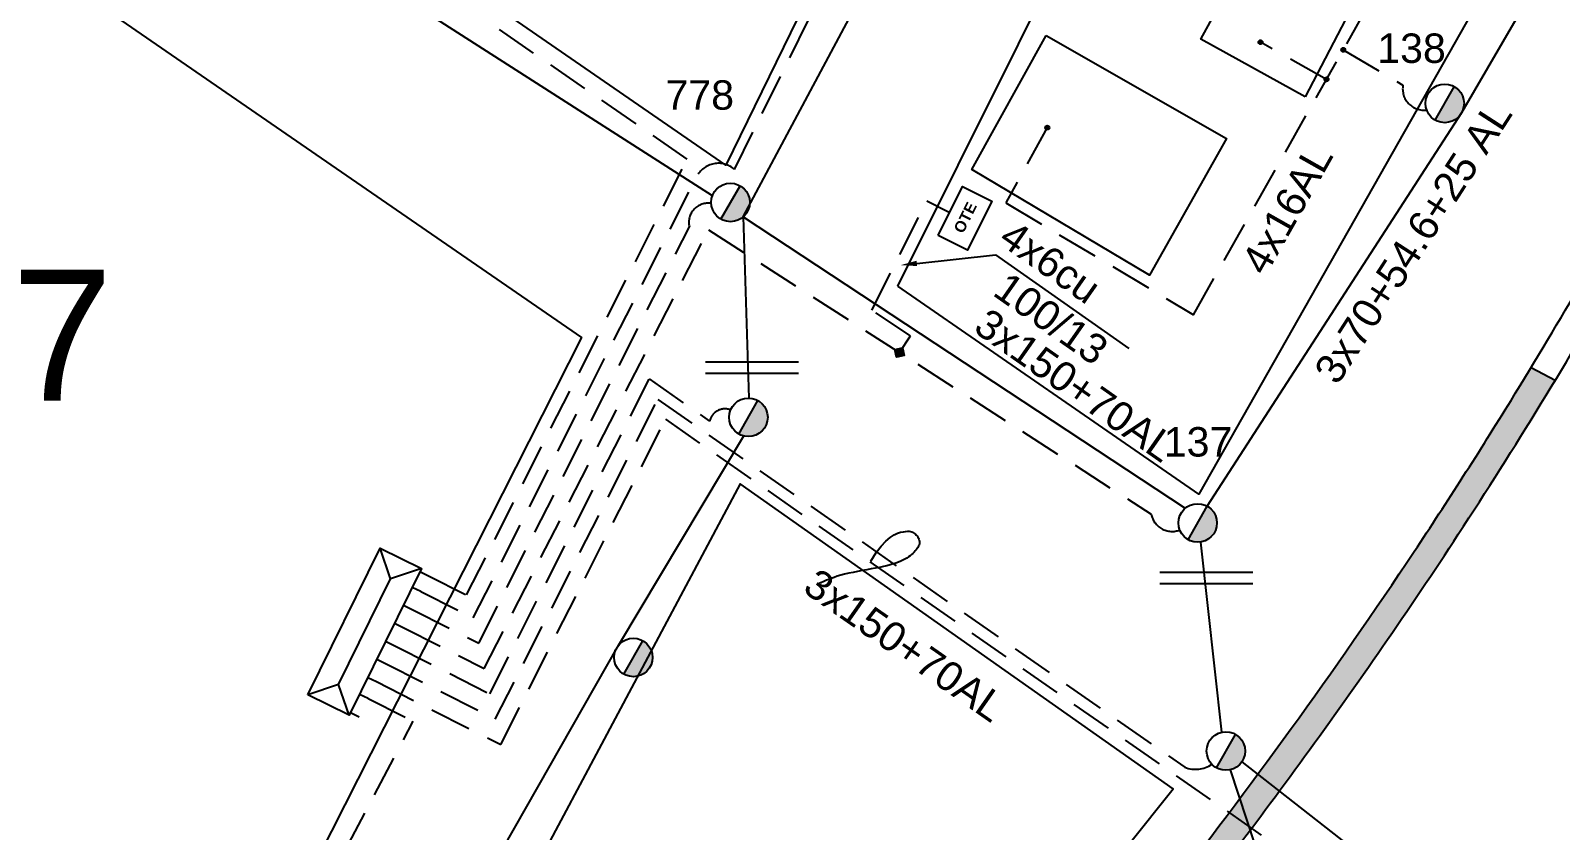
# Model space of a CAD drawing. Header units: millimetres. Extents: x 1421 to 7616, y 908 to 2861.
# Drawn here: x 5869.3 to 5962.9, y 2698.5 to 2747.4 of the extents above; entities that cross this region are included whole.
import ezdxf
from ezdxf import colors
from ezdxf.entities.mleader import LeaderData, LeaderLine
from ezdxf.enums import TextEntityAlignment as Align
from ezdxf.math import Vec2, Vec3

# ---------------------------------------------------------------- set-up
doc = ezdxf.new("R2010")
doc.units = ezdxf.units.MM
doc.linetypes.add('DASHED', pattern=[19.05, 12.7, -6.35])
for name, color, linetype, lineweight in [('4x50+16', 7, 'Continuous', 30), ('Άγνωστα', 7, 'Continuous', 30), ('Γυμνά εναέρια ΧΤ και ΦΟΠ (3Φ)   4x50+16AL', 7, 'Continuous', 30), ('Καλώδια ΧΤ   3x150+70AL', 7, 'DASHED', 30), ('Καλώδια ΧΤ   3x150AL+50CU', 7, 'DASHED', 30), ('Συνεστραμμένα ΧΤ   3x70+54.6+25 AL', 7, 'SYN_LINE', 30), ('Υπόγεια Καλώδια Δικτύου ΧΤ   .04', 7, 'DASHED', 30), ('Υπόγεια καλώδια Παροχών ΧΤ   4x16AL', 7, 'DASHED', 30), ('Υπόγεια καλώδια Παροχών ΧΤ   4x50AL', 7, 'DASHED', 30), ('Υπόγεια καλώδια Παροχών ΧΤ   4x6', 7, 'DASHED', 30)]:
    doc.layers.add(name, color=color, linetype=linetype, lineweight=lineweight)
for name, color, linetype in [('Pillar OTE', 7, 'Continuous'), ('TEXT ΚΑΛΩΔΙΩΝ', 7, 'Continuous'), ('ΑΓΝΩΣΤΟ ΕΝΑΕΡΙΟ ΚΑΛΩΔΙΟ', 7, 'Continuous'), ('Στύλος ΦΜ', 7, 'Continuous'), ('Στύλος ΦΜ @ 1', 7, 'Continuous'), ('Συνδέσεις', 7, 'Continuous'), ('Τομή', 7, 'Continuous'), ('Υποσταθμός πόλεως', 7, 'Continuous'), ('Υπόβαθρο ΔΕΗ', 7, 'Continuous')]:
    doc.layers.add(name, color=color, linetype=linetype)
doc.styles.add('arial', font='ARIAL.TTF')
doc.styles.get("Standard").update_dxf_attribs({"font": 'ARIAL.TTF', "height": 1.8})
doc.linetypes.add('SYN_LINE', pattern='A,0.5,-0.0001,["/\\/\\/\\/",Standard,S=0.1,R=0,X=0,Y=-0.05],-0.25', length=0.7501)

# ---------------------------------------------------------------- blocks, each defined once
blk = doc.blocks.new('ΥΠΑΡΧΩΝ ΤΣΙΜΕΝΤΕΝΙΟΣ ΣΤΥΛΟΣ')
at = {"layer": 'Στύλος ΦΜ'}
blk.add_hatch(color=7, dxfattribs=at).paths.add_polyline_path([(-1.29, -2.28, 0.574793), (2.62, 0, 0.268822), (1.3, 2.27)])
at = {"layer": 'Στύλος ΦΜ', "color": 7}
blk.add_line((-1.29, -2.28), (1.3, 2.27), dxfattribs=at)
blk.add_circle((0, 0), 2.62, dxfattribs=at)
at = {"layer": 'Στύλος ΦΜ', "flags": 4}
for tag, p in [('ΑΡΙΘΜΟΣ', (-4.68, 8.05)), ('ΤΥΠΟΣ', (-4.91, 3.03))]:
    blk.add_attdef(tag, p, '', height=4, dxfattribs=at)
blk = doc.blocks.new('ΥΠΟΣΤΑΘΜΟΣ ΠΟΛΕΩΣ 9 ΑΝΑΧΩΡΗΣΕΩΝ')
at = {"layer": 'Υποσταθμός πόλεως', "ltscale": 40}
for p, q in [((-9.63, -2.82), (-9.63, -4)), ((-7.12, -2.82), (-7.12, -4)), ((-4.84, -2.82), (-4.84, -4)), ((-2.36, -2.82), (-2.36, -4)), ((0.09, -2.82), (0.09, -4)), ((2.55, -2.82), (2.55, -4)), ((5.02, -2.82), (5.02, -4)), ((7.48, -2.82), (7.48, -4)), ((9.61, -2.82), (9.61, -4))]:
    blk.add_line(p, q, dxfattribs=at)
blk.add_lwpolyline([(-10.02, 2.82), (10.02, 2.82), (10.02, -2.82), (-10.02, -2.82)], close=True, dxfattribs=at)
for points in [[(-7.21, 0), (-10.02, 2.82)], [(7.21, 0), (10.02, 2.82)], [(-10.02, -2.82), (-7.21, 0)], [(-7.21, 0), (7.21, 0)], [(10.02, -2.82), (7.21, 0)]]:
    blk.add_lwpolyline(points, dxfattribs=at)
at = {"layer": 'Υποσταθμός πόλεως', "linetype": 'SYN_LINE', "ltscale": 40, "flags": 1}
for tag, p in [('ΜΕΤΑΣΧΗΜΑΤΙΣΜΟΣ', (10.79, 1.71)), ('ΙΣΧΥΣ', (10.77, -1.08)), ('ΑΡΙΘΜΟΣ', (10.89, -3.8))]:
    blk.add_attdef(tag, p, '', height=1.8, dxfattribs=at)
blk = doc.blocks.new('_ΣΥΝΔΕΣΗ')
at = {"layer": 'Συνδέσεις', "linetype": 'SYN_LINE', "ltscale": 40}
blk.add_hatch(color=256, dxfattribs=at).paths.add_polyline_path([(0.5, -0.01, 1), (-0.5, -0.01, 1)])
at = {"layer": 'Συνδέσεις'}
blk.add_circle((0, -0.01), 0.5, dxfattribs=at)
blk = doc.blocks.new('ΤΟΜΗ')
at = {"layer": 'Τομή', "ltscale": 40}
for p, q in [((11.33, -0.65), (-11.4, -0.65)), ((11.33, -3.42), (-11.4, -3.42))]:
    blk.add_line(p, q, dxfattribs=at)
blk = doc.blocks.new('PILLAR ΟΤΕ')
at = {"layer": 'Pillar OTE', "ltscale": 40}
blk.add_lwpolyline([(-3.31, 2.02), (3.39, 2.02), (3.39, -1.99), (-3.31, -1.99)], close=True, dxfattribs=at)
at = {"layer": 'Pillar OTE', "insert": (-1.81, 0.71), "char_height": 1.3575, "width": 109.961, "attachment_point": 1}
blk.add_mtext('{\\fArial|b1|i0|c161|p34;OTE}', dxfattribs=at)
blk = doc.blocks.new('TSONTA XT1')
at = {"ltscale": 40}
h = blk.add_hatch(color=256, dxfattribs=at)
h.dxf.hatch_style = 1
h.paths.add_polyline_path([(595.96, 2487.66), (597.07, 2488.77), (595.96, 2489.87), (594.85, 2488.77)])
blk.add_lwpolyline([(594.85, 2488.77), (595.96, 2489.87), (597.07, 2488.77), (595.96, 2487.66)], close=True, dxfattribs=at)

msp = doc.modelspace()

# ---------------------------------------------------------------- hatches: boundary and pattern name
at = {"layer": 'Υπόβαθρο ΔΕΗ', "lineweight": -3, "ltscale": 0.1}
h = msp.add_hatch(color=256, dxfattribs=at)
h.dxf.hatch_style = 1
edge = h.paths.add_edge_path()
edge.add_spline(control_points=[(5691.937, 2442.279), (5692.163, 2442.579), (5694.872, 2446.185), (5700.255, 2453.476), (5706.966, 2462.991), (5711.499, 2468.974), (5713.288, 2471.324)], knot_values=[260.98887, 260.98887, 260.98887, 260.98887, 262.113706, 274.518577, 288.177921, 297.038871, 297.038871, 297.038871, 297.038871], degree=3, periodic=0)
edge.add_line((5713.288, 2471.324), (5712.023, 2472.418))
edge.add_spline(control_points=[(5712.023, 2472.418), (5711.885, 2472.237), (5711.747, 2472.055), (5710.371, 2470.247), (5709.135, 2468.614), (5706.683, 2465.327), (5705.47, 2463.67), (5702.369, 2459.377), (5700.494, 2456.736), (5697.096, 2452.034), (5695.577, 2449.958), (5692.916, 2446.367), (5691.782, 2444.847), (5690.641, 2443.332)], knot_values=[261.050003, 261.050003, 261.050003, 261.050003, 261.732834, 261.732834, 267.859852, 267.859852, 273.986871, 273.986871, 283.703429, 283.703429, 291.439526, 291.439526, 297.142348, 297.142348, 297.142348, 297.142348], degree=3, periodic=0)
edge.add_line((5690.641, 2443.332), (5691.937, 2442.279))
edge = h.paths.add_edge_path()
edge.add_spline(control_points=[(5735.175, 2499.23), (5735.826, 2500.007), (5738.552, 2503.268), (5744.032, 2509.974), (5749.334, 2515.888), (5752.463, 2519.401), (5752.659, 2519.621)], knot_values=[332.50931, 332.50931, 332.50931, 332.50931, 335.550703, 345.259731, 358.48712, 359.372362, 359.372362, 359.372362, 359.372362], degree=3, periodic=0)
edge.add_spline(control_points=[(5752.659, 2519.621), (5754.607, 2521.808), (5756.551, 2523.996), (5758.513, 2526.168)], knot_values=[359.372362, 359.372362, 359.372362, 359.372362, 368.154974, 368.154974, 368.154974, 368.154974], degree=3, periodic=0)
edge.add_line((5758.513, 2526.168), (5757.442, 2527.472))
edge.add_spline(control_points=[(5757.442, 2527.472), (5756.821, 2526.786), (5756.203, 2526.098), (5754.217, 2523.882), (5752.855, 2522.35), (5751.493, 2520.821)], knot_values=[359.492505, 359.492505, 359.492505, 359.492505, 362.259038, 362.259038, 368.403252, 368.403252, 368.403252, 368.403252], degree=3, periodic=0)
edge.add_spline(control_points=[(5751.493, 2520.821), (5751.408, 2520.726), (5751.323, 2520.63), (5749.792, 2518.911), (5748.342, 2517.289), (5745.748, 2514.359), (5744.603, 2513.056), (5742.333, 2510.428), (5741.209, 2509.099), (5738.576, 2505.942), (5737.074, 2504.111), (5735.032, 2501.659), (5734.5, 2501.024), (5733.968, 2500.388)], knot_values=[332.62243, 332.62243, 332.62243, 332.62243, 333.004816, 333.004816, 339.531417, 339.531417, 344.713491, 344.713491, 349.895565, 349.895565, 357.003007, 357.003007, 359.492505, 359.492505, 359.492505, 359.492505], degree=3, periodic=0)
edge.add_line((5733.968, 2500.388), (5735.175, 2499.23))
edge = h.paths.add_edge_path()
edge.add_spline(control_points=[(5896.605, 2646.8), (5901.446, 2651.154), (5906.267, 2655.531), (5910.892, 2660.108)], knot_values=[551.674484, 551.674484, 551.674484, 551.674484, 571.199355, 571.199355, 571.199355, 571.199355], degree=3, periodic=0)
edge.add_spline(control_points=[(5910.892, 2660.108), (5910.911, 2660.127), (5912.756, 2661.953), (5914.569, 2663.812), (5916.337, 2665.675)], knot_values=[571.199355, 571.199355, 571.199355, 571.199355, 571.281656, 578.987754, 578.987754, 578.987754, 578.987754], degree=3, periodic=0)
edge.add_spline(control_points=[(5916.337, 2665.675), (5917.15, 2666.531), (5917.957, 2667.393), (5918.758, 2668.259)], knot_values=[578.987754, 578.987754, 578.987754, 578.987754, 582.527531, 582.527531, 582.527531, 582.527531], degree=3, periodic=0)
edge.add_line((5918.758, 2668.259), (5917.626, 2669.492))
edge.add_spline(control_points=[(5917.626, 2669.492), (5916.801, 2668.6), (5915.971, 2667.714), (5915.136, 2666.834)], knot_values=[579.000974, 579.000974, 579.000974, 579.000974, 582.663195, 582.663195, 582.663195, 582.663195], degree=3, periodic=0)
edge.add_spline(control_points=[(5915.136, 2666.834), (5914.915, 2666.601), (5914.694, 2666.369), (5912.472, 2664.044), (5910.44, 2661.987), (5907.857, 2659.472), (5907.345, 2658.977), (5906.831, 2658.485)], knot_values=[567.142828, 567.142828, 567.142828, 567.142828, 568.110213, 568.110213, 576.851211, 576.851211, 579.000974, 579.000974, 579.000974, 579.000974], degree=3, periodic=0)
edge.add_spline(control_points=[(5906.831, 2658.485), (5904.733, 2656.474), (5902.6, 2654.494), (5897.767, 2650.08), (5895.055, 2647.651), (5891.3, 2644.278), (5890.254, 2643.339), (5889.207, 2642.402)], knot_values=[543.23113, 543.23113, 543.23113, 543.23113, 552.002269, 552.002269, 562.923172, 562.923172, 567.142828, 567.142828, 567.142828, 567.142828], degree=3, periodic=0)
edge.add_line((5889.207, 2642.402), (5890.25, 2641.096))
edge.add_spline(control_points=[(5890.25, 2641.096), (5891.647, 2642.345), (5893.764, 2644.248), (5895.882, 2646.15), (5896.605, 2646.8)], knot_values=[543.137533, 543.137533, 543.137533, 543.137533, 548.757021, 551.674464, 551.674464, 551.674464, 551.674464], degree=3, periodic=0)
edge.add_spline(control_points=[(5896.605, 2646.8), (5896.605, 2646.8), (5896.605, 2646.8), (5896.605, 2646.8)], knot_values=[551.674464, 551.674464, 551.674464, 551.674464, 551.674484, 551.674484, 551.674484, 551.674484], degree=3, periodic=0)
edge = h.paths.add_edge_path()
edge.add_spline(control_points=[(5952.146, 2709.842), (5953.692, 2712.078), (5956.789, 2716.677), (5959.765, 2721.357), (5961.25, 2723.763)], knot_values=[635.891223, 635.891223, 635.891223, 635.891223, 644.044754, 652.524779, 652.524779, 652.524779, 652.524779], degree=3, periodic=0)
edge.add_spline(control_points=[(5961.25, 2723.763), (5961.267, 2723.792), (5961.285, 2723.821), (5961.303, 2723.849)], knot_values=[652.524779, 652.524779, 652.524779, 652.524779, 652.626047, 652.626047, 652.626047, 652.626047], degree=3, periodic=0)
edge.add_spline(control_points=[(5961.303, 2723.849), (5961.75, 2724.574), (5962.193, 2725.3), (5962.634, 2726.028)], knot_values=[652.626047, 652.626047, 652.626047, 652.626047, 655.179142, 655.179142, 655.179142, 655.179142], degree=3, periodic=0)
edge.add_line((5962.634, 2726.028), (5961.156, 2726.809))
edge.add_spline(control_points=[(5961.156, 2726.809), (5960.751, 2726.14), (5960.343, 2725.473), (5959.932, 2724.807)], knot_values=[652.722274, 652.722274, 652.722274, 652.722274, 655.080982, 655.080982, 655.080982, 655.080982], degree=3, periodic=0)
edge.add_spline(control_points=[(5959.884, 2724.728), (5957.977, 2721.636), (5956.016, 2718.577), (5952.942, 2713.957), (5951.866, 2712.371), (5950.776, 2710.794)], knot_values=[635.895337, 635.895337, 635.895337, 635.895337, 646.850294, 646.850294, 652.628958, 652.628958, 652.628958, 652.628958], degree=3, periodic=0)
edge.add_spline(control_points=[(5950.776, 2710.794), (5948.438, 2707.41), (5946.037, 2704.069), (5943.58, 2700.769)], knot_values=[623.496411, 623.496411, 623.496411, 623.496411, 635.895317, 635.895317, 635.895317, 635.895317], degree=3, periodic=0)
edge.add_spline(control_points=[(5943.58, 2700.769), (5942.78, 2699.695), (5941.975, 2698.625), (5941.163, 2697.56)], knot_values=[619.46154, 619.46154, 619.46154, 619.46154, 623.496411, 623.496411, 623.496411, 623.496411], degree=3, periodic=0)
edge.add_line((5941.163, 2697.56), (5942.406, 2696.437))
edge.add_spline(control_points=[(5942.406, 2696.437), (5943.231, 2697.52), (5944.05, 2698.607), (5944.863, 2699.698)], knot_values=[619.321416, 619.321416, 619.321416, 619.321416, 623.404559, 623.404559, 623.404559, 623.404559], degree=3, periodic=0)
edge.add_spline(control_points=[(5944.863, 2699.698), (5945.679, 2700.794), (5948.147, 2704.146), (5950.557, 2707.541), (5952.146, 2709.842)], knot_values=[623.404559, 623.404559, 623.404559, 623.404559, 627.502698, 635.891223, 635.891223, 635.891223, 635.891223], degree=3, periodic=0)

# ---------------------------------------------------------------- linework, layer by layer
at = {"layer": '4x50+16', "color": 2, "lineweight": -3, "ltscale": 0.1}
msp.add_lwpolyline([(5911.046, 2737.301), (5877.783, 2758.62)], dxfattribs=at)
at = {"layer": 'Άγνωστα', "lineweight": -3}
msp.add_lwpolyline([(5920.74, 2714.964), (5921.072, 2715.479), (5921.382, 2715.882), (5921.667, 2716.188), (5921.93, 2716.41), (5922.168, 2716.563), (5922.382, 2716.663), (5922.571, 2716.722), (5922.736, 2716.755), (5922.876, 2716.776), (5922.993, 2716.785), (5923.092, 2716.785), (5923.176, 2716.775), (5923.247, 2716.757), (5923.309, 2716.73), (5923.365, 2716.696), (5923.418, 2716.655), (5923.471, 2716.607), (5923.523, 2716.553), (5923.572, 2716.495), (5923.617, 2716.432), (5923.656, 2716.366), (5923.688, 2716.297), (5923.712, 2716.227), (5923.725, 2716.156), (5923.726, 2716.085), (5923.717, 2716.013), (5923.697, 2715.941), (5923.667, 2715.869), (5923.629, 2715.797), (5923.582, 2715.724), (5923.527, 2715.652), (5923.465, 2715.578), (5923.397, 2715.505), (5923.323, 2715.431), (5923.241, 2715.358), (5923.152, 2715.286), (5923.055, 2715.215), (5922.949, 2715.146), (5922.835, 2715.079), (5922.712, 2715.014), (5922.579, 2714.953), (5922.435, 2714.893), (5922.28, 2714.837), (5922.111, 2714.782), (5921.929, 2714.729), (5921.73, 2714.677), (5921.515, 2714.627), (5921.283, 2714.577), (5921.032, 2714.528), (5920.767, 2714.478), (5920.492, 2714.428), (5920.213, 2714.377), (5919.933, 2714.325), (5919.658, 2714.271), (5919.393, 2714.214), (5919.142, 2714.155), (5918.908, 2714.093), (5918.694, 2714.029), (5918.499, 2713.965), (5918.324, 2713.902), (5918.168, 2713.842), (5918.033, 2713.786), (5917.918, 2713.737), (5917.823, 2713.695), (5917.748, 2713.662), (5917.692, 2713.637), (5917.651, 2713.619), (5917.623, 2713.607), (5917.605, 2713.599), (5917.596, 2713.595), (5917.591, 2713.593), (5917.59, 2713.592), (5917.589, 2713.592), (5917.589, 2713.592), (5917.588, 2713.592), (5917.588, 2713.591), (5917.588, 2713.591), (5917.588, 2713.591), (5917.587, 2713.591), (5917.587, 2713.591)], dxfattribs=at)
at = {"layer": 'ΑΓΝΩΣΤΟ ΕΝΑΕΡΙΟ ΚΑΛΩΔΙΟ', "color": 2, "lineweight": -3, "ltscale": 0.1}
for points in [[(5912.935, 2736.024), (5913.288, 2724.935)], [(5912.935, 2736.024), (5939.991, 2718.193)]]:
    msp.add_lwpolyline(points, dxfattribs=at)
at = {"layer": 'ΑΓΝΩΣΤΟ ΕΝΑΕΡΙΟ ΚΑΛΩΔΙΟ', "color": 27, "lineweight": -3, "ltscale": 0.1}
for points in [[(5940.919, 2716.127), (5942.216, 2704.484)], [(5942.731, 2702.185), (5946.756, 2689.971)], [(5943.447, 2702.67), (5984.083, 2670.885)]]:
    msp.add_lwpolyline(points, dxfattribs=at)
at = {"layer": 'Γυμνά εναέρια ΧΤ και ΦΟΠ (3Φ)   4x50+16AL', "color": 2, "lineweight": -3, "ltscale": 0.1}
msp.add_lwpolyline([(5912.935, 2736.024), (5925.439, 2759.438), (5936.757, 2782.287), (5946.83, 2805.83)], dxfattribs=at)
at = {"layer": 'Γυμνά εναέρια ΧΤ και ΦΟΠ (3Φ)   4x50+16AL', "color": 1, "lineweight": -3, "ltscale": 0.1}
msp.add_lwpolyline([(5862.599, 2640.194), (5883.249, 2669.724), (5897.517, 2696.106), (5905.324, 2709.838), (5912.966, 2722.616)], dxfattribs=at)
at = {"layer": 'Καλώδια ΧΤ   3x150+70AL', "color": 85, "lineweight": -3, "ltscale": 0.2}
msp.add_lwpolyline([(5897.087, 2708.383), (5910.801, 2735.234), (5937.912, 2717.825, 0.470047), (5939.654, 2716.863)], format="xyb", dxfattribs=at)
at = {"layer": 'Καλώδια ΧΤ   3x150+70AL', "color": 27, "lineweight": -3, "ltscale": 0.2}
for points in [[(5897.763, 2705.291), (5907.71, 2724.852)], [(5907.71, 2724.852), (5939.959, 2702.343)], [(5891.037, 2708.698), (5897.763, 2705.291)]]:
    msp.add_lwpolyline(points, dxfattribs=at)
at = {"layer": 'Καλώδια ΧΤ   3x150+70AL', "color": 5, "lineweight": -3, "ltscale": 0.2}
for points in [[(5898.093, 2703.73), (5908.185, 2723.634)], [(5890.487, 2707.582), (5898.093, 2703.73)]]:
    msp.add_lwpolyline(points, dxfattribs=at)
msp.add_lwpolyline([(5908.185, 2723.634), (5982.63, 2671.673, 0.708396), (5983.589, 2670.21, -13.853766)], format="xyb", dxfattribs=at)
at = {"layer": 'Καλώδια ΧΤ   3x150+70AL', "color": 85, "lineweight": -3, "ltscale": 0.2}
msp.add_lwpolyline([(5892.122, 2710.898), (5897.087, 2708.383)], dxfattribs=at)
at = {"layer": 'Καλώδια ΧΤ   3x150+70AL', "color": 27, "lineweight": -3, "ltscale": 0.2}
msp.add_arc((5940.613, 2704.034), 1.813, 248.8271, 303.68219, dxfattribs=at)
at = {"layer": 'Καλώδια ΧΤ   3x150AL+50CU', "color": 151, "lineweight": -3, "ltscale": 0.2}
msp.add_lwpolyline([(5896.416, 2711.485), (5910.086, 2738.473, -0.493597), (5912.406, 2738.927), (5922.221, 2758.814, -0.30253), (5924.204, 2762.897), (5933.571, 2782.006, -0.386879), (5935.285, 2785.394), (5945.045, 2805.18, -0.540867), (5946.073, 2806.894)], format="xyb", dxfattribs=at)
at = {"layer": 'Καλώδια ΧΤ   3x150AL+50CU', "color": 30, "lineweight": -3, "ltscale": 0.2}
for points in [[(5909.514, 2739.558), (5881.186, 2759.105)], [(5896.006, 2712.888), (5909.514, 2739.558)], [(5893.683, 2714.064), (5896.006, 2712.888)]]:
    msp.add_lwpolyline(points, dxfattribs=at)
at = {"layer": 'Καλώδια ΧΤ   3x150AL+50CU', "color": 2, "lineweight": -3, "ltscale": 0.2}
msp.add_lwpolyline([(5896.752, 2709.935), (5909.639, 2735.422, -0.529908), (5910.979, 2736.848)], format="xyb", dxfattribs=at)
at = {"layer": 'Καλώδια ΧΤ   3x150AL+50CU', "color": 1, "lineweight": -3, "ltscale": 0.2}
for points in [[(5897.423, 2706.833), (5907.184, 2726.105)], [(5907.184, 2726.105), (5910.879, 2723.527)], [(5891.577, 2709.793), (5897.423, 2706.833)]]:
    msp.add_lwpolyline(points, dxfattribs=at)
at = {"layer": 'Καλώδια ΧΤ   3x150AL+50CU', "color": 151, "lineweight": -3, "ltscale": 0.2}
msp.add_lwpolyline([(5893.212, 2713.108), (5896.416, 2711.485)], dxfattribs=at)
at = {"layer": 'Καλώδια ΧΤ   3x150AL+50CU', "color": 2, "lineweight": -3, "ltscale": 0.2}
msp.add_lwpolyline([(5892.667, 2712.004), (5896.752, 2709.935)], dxfattribs=at)
at = {"layer": 'Καλώδια ΧΤ   3x150AL+50CU', "color": 173, "lineweight": -3, "ltscale": 0.2}
msp.add_lwpolyline([(5889.983, 2706.561), (5892.744, 2705.162)], dxfattribs=at)
msp.add_lwpolyline([(5825.91, 2664.215, -0.641866), (5827.489, 2662.838), (5862.404, 2646.512), (5872.758, 2666.75, -0.456726), (5874.404, 2670.308), (5892.744, 2705.162)], format="xyb", dxfattribs=at)
at = {"layer": 'Καλώδια ΧΤ   3x150AL+50CU', "color": 1, "lineweight": -3, "ltscale": 0.2}
msp.add_arc((5911.821, 2723.308), 0.967, 69.12101, 166.93782, dxfattribs=at)
at = {"layer": 'Συνεστραμμένα ΧΤ   3x70+54.6+25 AL', "color": 85, "lineweight": -3, "ltscale": 15}
msp.add_lwpolyline([(5941.336, 2718.315), (5956.912, 2742.417), (5973.388, 2770.749)], dxfattribs=at)
at = {"layer": 'Υπόβαθρο ΔΕΗ', "lineweight": -3, "ltscale": 0.1}
for points in [[(5880.789, 2760.636), (5908.093, 2821.318), (5944.889, 2806.78), (5911.865, 2739.193), (5880.789, 2760.636)], [(5961.156, 2726.809), (5962.634, 2726.028)]]:
    msp.add_lwpolyline(points, dxfattribs=at)
for points in [[(5749.261, 2702.731), (5753.042, 2765.278), (5788.797, 2807.343), (5903.03, 2728.647), (5861.956, 2647.554)], [(5922.389, 2731.778), (5944.549, 2776.231), (5965.212, 2762.098), (5940.823, 2719.057)], [(5947.333, 2743.368), (5940.935, 2746.902), (5951.747, 2766.58), (5957.68, 2763.248)], [(5931.466, 2747.116), (5942.518, 2740.818), (5937.807, 2732.456), (5926.936, 2738.923)], [(5880.929, 2637.263), (5911.881, 2666.761), (5939.257, 2701.027), (5912.746, 2719.691), (5871.494, 2642.252)]]:
    msp.add_lwpolyline(points, close=True, dxfattribs=at)
msp.add_open_spline([(5490.149, 2288.884), (5490.872, 2288.887), (5491.592, 2288.89), (5493.745, 2288.909), (5495.167, 2288.936), (5497.801, 2289.064), (5499.011, 2289.157), (5501.43, 2289.431), (5502.638, 2289.61), (5506.254, 2290.259), (5508.651, 2290.839), (5512.665, 2292.009), (5514.292, 2292.54), (5517.524, 2293.683), (5519.131, 2294.294), (5522.163, 2295.478), (5523.589, 2296.044), (5526.427, 2297.189), (5527.839, 2297.771), (5531.216, 2299.206), (5533.172, 2300.073), (5537.379, 2302.064), (5539.624, 2303.213), (5543.685, 2305.397), (5545.506, 2306.416), (5549.125, 2308.492), (5550.921, 2309.55), (5554.753, 2311.886), (5556.783, 2313.171), (5560.789, 2315.824), (5562.771, 2317.192), (5567.673, 2320.661), (5570.582, 2322.79), (5575.519, 2326.436), (5577.553, 2327.947), (5581.619, 2330.968), (5583.647, 2332.48), (5588.681, 2336.279), (5591.672, 2338.579), (5598.593, 2344.111), (5602.492, 2347.389), (5608.225, 2352.483), (5610.127, 2354.222), (5613.895, 2357.755), (5615.762, 2359.545), (5619.448, 2363.098), (5621.267, 2364.86), (5624.928, 2368.37), (5626.765, 2370.113), (5632.266, 2375.342), (5635.922, 2378.823), (5643.078, 2385.925), (5646.579, 2389.545), (5651.44, 2394.935), (5652.908, 2396.617), (5655.79, 2400.036), (5657.208, 2401.772), (5660.342, 2405.661), (5662.056, 2407.821), (5665.068, 2411.572), (5666.363, 2413.164), (5668.969, 2416.322), (5670.28, 2417.892), (5674.21, 2422.592), (5676.827, 2425.711), (5681.946, 2432.025), (5684.457, 2435.226), (5689.332, 2441.578), (5691.701, 2444.727), (5695.577, 2449.958), (5697.096, 2452.034), (5700.494, 2456.736), (5702.369, 2459.377), (5705.47, 2463.67), (5706.683, 2465.327), (5709.135, 2468.614), (5710.371, 2470.247), (5712.951, 2473.638), (5714.296, 2475.397), (5717.122, 2479.126), (5718.601, 2481.103), (5721.581, 2485.061), (5723.083, 2487.04), (5725.795, 2490.503), (5726.994, 2491.992), (5729.41, 2494.94), (5730.629, 2496.402), (5733.088, 2499.34), (5734.329, 2500.816), (5737.074, 2504.111), (5738.576, 2505.942), (5741.209, 2509.099), (5742.333, 2510.428), (5744.603, 2513.056), (5745.748, 2514.359), (5748.342, 2517.289), (5749.792, 2518.911), (5752.685, 2522.159), (5754.131, 2523.787), (5757.7, 2527.768), (5759.831, 2530.118), (5764.179, 2534.755), (5766.392, 2537.04), (5770.791, 2541.414), (5772.973, 2543.507), (5777.381, 2547.559), (5779.602, 2549.517), (5784.09, 2553.365), (5786.356, 2555.252), (5790.163, 2558.447), (5791.713, 2559.755), (5796.303, 2563.727), (5799.302, 2566.458), (5804.093, 2570.871), (5805.891, 2572.534), (5809.473, 2575.864), (5811.257, 2577.533), (5814.808, 2580.893), (5816.581, 2582.588), (5819.71, 2585.517), (5821.055, 2586.757), (5823.79, 2589.196), (5825.175, 2590.393), (5829.367, 2593.93), (5832.213, 2596.218), (5837.563, 2600.434), (5840.062, 2602.37), (5847.531, 2608.181), (5852.479, 2612.082), (5859.874, 2617.942), (5862.325, 2619.887), (5867.217, 2623.783), (5869.656, 2625.736), (5874.384, 2629.587), (5876.675, 2631.483), (5883.469, 2637.253), (5887.904, 2641.227), (5895.055, 2647.651), (5897.767, 2650.08), (5903.127, 2654.976), (5905.777, 2657.446), (5910.44, 2661.987), (5912.472, 2664.044), (5916.473, 2668.231), (5918.442, 2670.359), (5923.538, 2676.007), (5926.627, 2679.561), (5932.677, 2686.773), (5935.638, 2690.432), (5943.948, 2701.092), (5949.127, 2708.224), (5956.031, 2718.598), (5958.005, 2721.679), (5961.434, 2727.243), (5962.909, 2729.713), (5965.827, 2734.757), (5967.264, 2737.339), (5970.146, 2742.524), (5971.591, 2745.124), (5974.035, 2749.347), (5975.007, 2750.979), (5976.986, 2754.211), (5977.992, 2755.815), (5980.602, 2759.907), (5982.22, 2762.382), (5985.466, 2767.319), (5987.097, 2769.78), (5990.867, 2775.453), (5993.006, 2778.663), (5997.265, 2785.093), (5999.389, 2788.313), (6002.937, 2793.693), (6004.358, 2795.853), (6007.219, 2800.174), (6008.661, 2802.333), (6011.423, 2806.349), (6012.735, 2808.21), (6015.435, 2811.883), (6016.824, 2813.692), (6019.649, 2817.256), (6021.085, 2819.015), (6023.913, 2822.439), (6025.303, 2824.105), (6028.076, 2827.44), (6029.464, 2829.113), (6033.673, 2834.108), (6036.537, 2837.408), (6040.596, 2841.667), (6041.653, 2842.736), (6043.78, 2844.839), (6044.852, 2845.875), (6046.006, 2846.989), (6046.092, 2847.072), (6046.178, 2847.155)], degree=3, knots=[0, 0, 0, 0, 2.166148, 2.166148, 6.498445, 6.498445, 10.265763, 10.265763, 14.03308, 14.03308, 21.567715, 21.567715, 26.783111, 26.783111, 31.998507, 31.998507, 36.609107, 36.609107, 41.219706, 41.219706, 47.702734, 47.702734, 55.361699, 55.361699, 61.656862, 61.656862, 67.952024, 67.952024, 75.225312, 75.225312, 82.498599, 82.498599, 93.336109, 93.336109, 100.938237, 100.938237, 108.540365, 108.540365, 119.906013, 119.906013, 135.262764, 135.262764, 143.046265, 143.046265, 150.829766, 150.829766, 158.421213, 158.421213, 166.01266, 166.01266, 181.195553, 181.195553, 196.378447, 196.378447, 203.139727, 203.139727, 209.901007, 209.901007, 218.17125, 218.17125, 224.294478, 224.294478, 230.417706, 230.417706, 242.664163, 242.664163, 254.910619, 254.910619, 266.752825, 266.752825, 274.488922, 274.488922, 284.205481, 284.205481, 290.332499, 290.332499, 296.459518, 296.459518, 303.102773, 303.102773, 310.521928, 310.521928, 317.941082, 317.941082, 323.632036, 323.632036, 329.322989, 329.322989, 335.111928, 335.111928, 342.21937, 342.21937, 347.401444, 347.401444, 352.583519, 352.583519, 359.110119, 359.110119, 365.636719, 365.636719, 375.115877, 375.115877, 384.595036, 384.595036, 393.595586, 393.595586, 402.417975, 402.417975, 411.240365, 411.240365, 417.351182, 417.351182, 429.572817, 429.572817, 436.920313, 436.920313, 444.267808, 444.267808, 451.615303, 451.615303, 457.062825, 457.062825, 462.510346, 462.510346, 473.405389, 473.405389, 482.870876, 482.870876, 501.801851, 501.801851, 511.190138, 511.190138, 520.578425, 520.578425, 529.535879, 529.535879, 547.450786, 547.450786, 558.371689, 558.371689, 569.292592, 569.292592, 578.03359, 578.03359, 586.774588, 586.774588, 600.952588, 600.952588, 615.130587, 615.130587, 641.674, 641.674, 652.706754, 652.706754, 661.38308, 661.38308, 670.280364, 670.280364, 679.177647, 679.177647, 684.825847, 684.825847, 690.474048, 690.474048, 699.322624, 699.322624, 708.1712, 708.1712, 719.749064, 719.749064, 731.326928, 731.326928, 739.082483, 739.082483, 746.838037, 746.838037, 753.616582, 753.616582, 760.393168, 760.393168, 767.169755, 767.169755, 773.671582, 773.671582, 780.173409, 780.173409, 793.177063, 793.177063, 797.627508, 797.627508, 802.077954, 802.077954, 802.435638, 802.435638, 802.435638, 802.435638], dxfattribs=at)
msp.add_spline([(5490.155, 2287.215), (5499.064, 2287.5), (5515.009, 2291.035), (5522.873, 2293.967), (5536.552, 2299.829), (5547.005, 2305.356), (5558.934, 2312.596), (5569, 2319.583), (5578.714, 2326.731), (5595.271, 2339.32), (5611.11, 2352.872), (5623.928, 2365.099), (5639.245, 2379.777), (5654.558, 2395.996), (5666.941, 2411.226), (5680.23, 2427.259), (5692.613, 2443.179), (5699.972, 2453.165), (5707.964, 2464.242), (5717.665, 2477.081), (5726.798, 2489.069), (5737.124, 2501.565), (5743.338, 2509.025), (5752.071, 2518.96), (5762.512, 2530.534), (5776.671, 2544.639), (5783.853, 2550.96), (5794.528, 2559.984), (5805.142, 2569.571), (5813.963, 2577.795), (5823.234, 2586.463), (5844.271, 2603.53), (5862.792, 2618.129), (5880.395, 2632.453), (5894.434, 2644.85), (5910.95, 2660.166), (5923.632, 2673.638), (5937.532, 2690.176), (5947.293, 2702.999), (5956.699, 2716.606), (5966.604, 2732.776), (5975.581, 2748.668), (5983.919, 2761.924), (5995.533, 2779.456), (6005.654, 2794.781), (6016.345, 2810.293), (6027.521, 2824.162), (6041.871, 2840.572), (6047.337, 2845.954)], degree=3, dxfattribs=at)
at = {"layer": 'Υπόγεια Καλώδια Δικτύου ΧΤ   .04', "color": 85, "lineweight": -3, "ltscale": 0.2}
msp.add_lwpolyline([(5948.635, 2744.439), (5944.59, 2746.71)], dxfattribs=at)
at = {"layer": 'Υπόγεια καλώδια Παροχών ΧΤ   4x16AL', "color": 85, "lineweight": -3, "ltscale": 0.2}
msp.add_lwpolyline([(5931.545, 2741.487), (5929.002, 2736.884), (5940.488, 2730.037), (5957.375, 2759.891), (5952.216, 2762.719)], dxfattribs=at)
msp.add_lwpolyline([(5949.656, 2746.245), (5953.311, 2744.087, 0.500688), (5954.764, 2742.561, 44.921705)], format="xyb", dxfattribs=at)
at = {"layer": 'Υπόγεια καλώδια Παροχών ΧΤ   4x6', "color": 85, "lineweight": -3, "ltscale": 0.2}
msp.add_lwpolyline([(5922.499, 2727.723), (5923.176, 2728.751), (5920.799, 2730.319), (5924.175, 2736.995), (5925.537, 2736.307)], dxfattribs=at)
msp.add_lwpolyline([(5923.177, 2728.751), (5923.177, 2728.751)], close=True, dxfattribs=at)

# ---------------------------------------------------------------- block references
at = {"layer": 'Pillar OTE', "xscale": 0.4999999999999999, "yscale": 0.4999999999999999, "zscale": 0.4999999999999999, "rotation": 63.50311270294235}
msp.add_blockref('PILLAR ΟΤΕ', (5926.504, 2735.91), dxfattribs=at)
at = {"layer": 'Στύλος ΦΜ @ 1', "lineweight": -3, "ltscale": 40}
ref = msp.add_blockref('ΥΠΑΡΧΩΝ ΤΣΙΜΕΝΤΕΝΙΟΣ ΣΤΥΛΟΣ', (5955.87, 2742.966), dxfattribs=dict(at, xscale=0.4499999999998181, yscale=0.4499999999998181, zscale=0.4499999999998181))
ref.add_attrib('ΤΥΠΟΣ', '138', (5951.739, 2745.444), dxfattribs={"layer": 'Στύλος ΦΜ', "height": 1.8, "flags": 4})
ref = msp.add_blockref('ΥΠΑΡΧΩΝ ΤΣΙΜΕΝΤΕΝΙΟΣ ΣΤΥΛΟΣ', (5912.155, 2736.907), dxfattribs=dict(at, xscale=0.4499999999998181, yscale=0.4499999999998181, zscale=0.4499999999998181))
ref.add_attrib('ΤΥΠΟΣ', '778', (5908.179, 2742.581), dxfattribs={"layer": 'Στύλος ΦΜ', "height": 1.8, "flags": 4})
at = {"layer": 'Στύλος ΦΜ @ 1', "lineweight": -3, "ltscale": 40, "xscale": 0.4499999999998181, "yscale": 0.4499999999998181, "zscale": 0.4499999999998181}
for p in [(5913.253, 2723.758), (5906.211, 2709.063), (5942.475, 2703.335)]:
    msp.add_blockref('ΥΠΑΡΧΩΝ ΤΣΙΜΕΝΤΕΝΙΟΣ ΣΤΥΛΟΣ', p, dxfattribs=at)
at = {"layer": 'Στύλος ΦΜ @ 1', "lineweight": -3, "ltscale": 40}
ref = msp.add_blockref('ΥΠΑΡΧΩΝ ΤΣΙΜΕΝΤΕΝΙΟΣ ΣΤΥΛΟΣ', (5940.75, 2717.293), dxfattribs=dict(at, xscale=0.4499999999998181, yscale=0.4499999999998181, zscale=0.4499999999998181))
ref.add_attrib('ΤΥΠΟΣ', '137', (5938.672, 2721.357), dxfattribs={"layer": 'Στύλος ΦΜ', "height": 1.8, "flags": 4})
at = {"layer": 'Συνδέσεις', "lineweight": -3, "xscale": 0.25, "yscale": 0.25, "zscale": 0.25}
for p in [(5944.591, 2746.713), (5949.657, 2746.248), (5948.635, 2744.442), (5931.546, 2741.49)]:
    msp.add_blockref('_ΣΥΝΔΕΣΗ', p, dxfattribs=at)
at = {"layer": 'Συνδέσεις', "xscale": 0.3075184835441073, "yscale": 0.3075184835441073, "zscale": 0.3075184835441073, "rotation": 327.2931680157148}
msp.add_blockref('TSONTA XT1', (5354.743, 2182.757), dxfattribs=at)
at = {"layer": 'Τομή', "lineweight": -3, "xscale": 0.25, "yscale": 0.25, "zscale": 0.25}
for p in [(5913.479, 2727.294), (5941.282, 2714.416)]:
    msp.add_blockref('ΤΟΜΗ', p, dxfattribs=at)
at = {"layer": 'Υποσταθμός πόλεως', "lineweight": -3, "xscale": 0.4999999999999999, "yscale": 0.4999999999999999, "zscale": 0.4999999999999999, "rotation": 63.75372154890283}
msp.add_blockref('ΥΠΟΣΤΑΘΜΟΣ ΠΟΛΕΩΣ 9 ΑΝΑΧΩΡΗΣΕΩΝ', (5889.763, 2710.639), dxfattribs=at)

# ---------------------------------------------------------------- texts
at = {"layer": 'TEXT ΚΑΛΩΔΙΩΝ', "lineweight": -3, "ltscale": 0.1, "style": 'arial'}
for s, rotation, p in [(' 3x70+54.6+25 AL', 57.1268, (5953.739, 2734.19)), (' 4x16AL', 60.50548, (5946.041, 2736.197)), ('3x150+70AL', 325, (5933.265, 2725.726)), ('3x150+70AL', 325.08561, (5922.829, 2709.813))]:
    msp.add_text(s, height=1.8, rotation=rotation, dxfattribs=at).set_placement(p, align=Align.MIDDLE_CENTER)
at = {"layer": 'Άγνωστα', "color": 7, "lineweight": -3, "insert": (5929.153, 2732.75), "char_height": 1.8, "attachment_point": 1, "rotation": 325}
msp.add_mtext_dynamic_manual_height_columns('100/13', width=1.8, gutter_width=2.31, heights=[0.0453], dxfattribs=at)
at = {"layer": 'Υπόβαθρο ΔΕΗ', "lineweight": -3, "insert": (5839.638, 2733.45), "char_height": 8, "width": 84.65733, "attachment_point": 1}
msp.add_mtext('Φ{\\H1.0833x;Φ}-17', dxfattribs=at)
at = {"layer": 'Υπόγεια καλώδια Παροχών ΧΤ   4x50AL', "color": 7, "ltscale": 0.2, "insert": (5929.504, 2735.925), "char_height": 1.8, "attachment_point": 1, "rotation": 325}
msp.add_mtext_dynamic_manual_height_columns('4x6cu', width=1.8, gutter_width=12.5, heights=[0.118], dxfattribs=at)

# ---------------------------------------------------------------- leaders
at = {"layer": 'Υπόβαθρο ΔΕΗ', "lineweight": -3, "ltscale": 0.1}
ml = msp.add_multileader_mtext('Standard', dxfattribs=at)
ml.set_content('', color=256)
ml.set_leader_properties()
ml.build(insert=Vec2(0, 0))
ml.multileader.update_dxf_attribs({"text_right_attachment_type": 6, "dogleg_length": 0.36, "arrow_head_size": 1})
ctx = ml.context
ctx.base_point, ctx.arrow_head_size, ctx.plane_origin, ctx.plane_x_axis, ctx.plane_y_axis = Vec3(5936.545, 2727.975), 1, Vec3(5922.569, 2733.07), Vec3(0.819152, -0.573576), Vec3(0.573576, 0.819152)
ctx.right_attachment = 6
notes = []
notes.append((ctx, [(0, (1, 1, 0), (5928.383, 2733.691), (0.819152, -0.573576), 9.964, [(0, [(5922.569, 2733.07)], 0, [])])]))
ctx.mtext.insert, ctx.mtext.text_direction, ctx.mtext.rotation, ctx.mtext.flow_direction = Vec3(5939.331, 2728.467), Vec3(0.819152, -0.573576), 5.67232, 5
for ctx, leaders in notes:
    for number, flags, end, landing, length, lines in leaders:
        leader = LeaderData()
        leader.index, (leader.has_last_leader_line, leader.has_dogleg_vector, leader.attachment_direction) = number, flags
        leader.last_leader_point, leader.dogleg_vector, leader.dogleg_length = Vec3(end), Vec3(landing), length
        for number, points, colour, breaks in lines:
            line = LeaderLine()
            line.index, line.vertices, line.color, line.breaks = number, Vec3.list(points), colors.encode_raw_color(colour), breaks
            leader.lines.append(line)
        ctx.leaders.append(leader)

doc.saveas('drawing.dxf')
